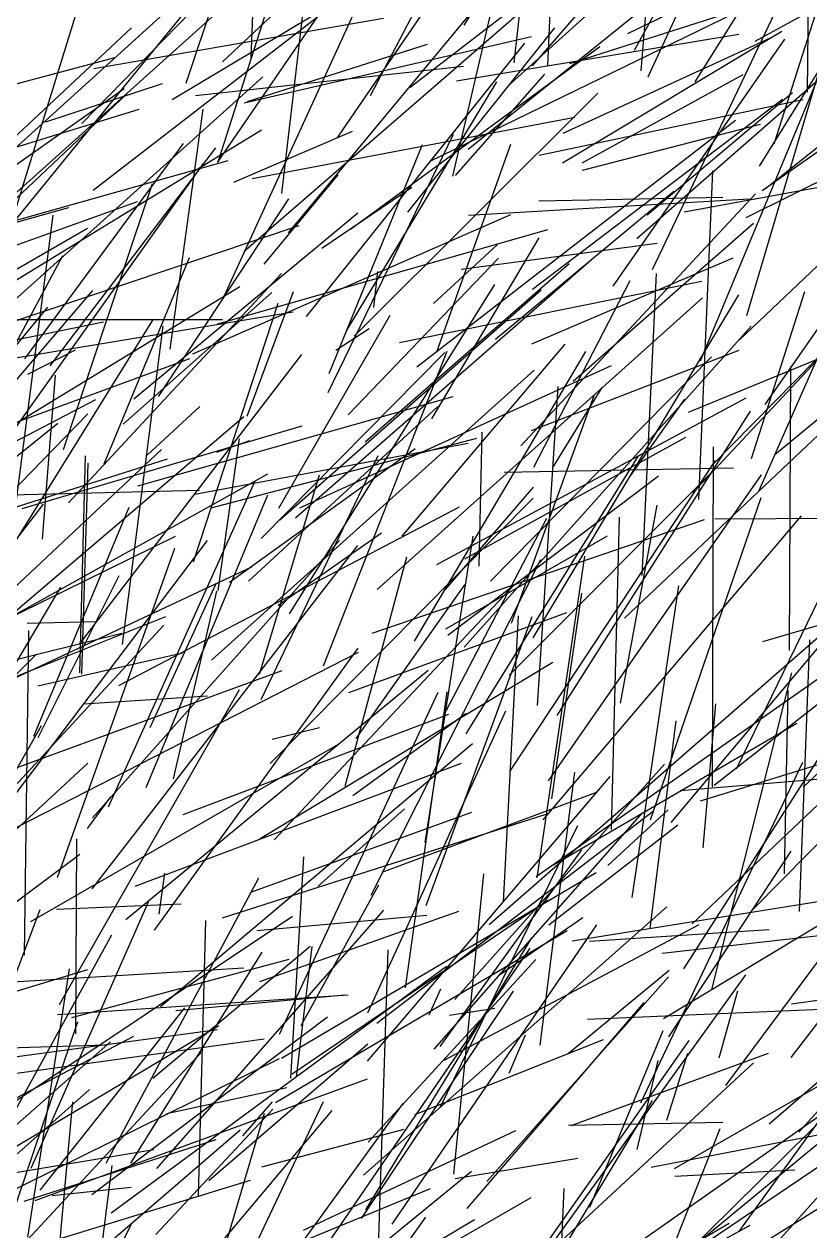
# Model space of a CAD drawing. Header units: metres. Extents: x 0 to 1019, y 0 to 619.
# Drawn here: x 465.7 to 511.2, y 409.9 to 479.7 of the extents above; entities that cross this region are included whole.
import ezdxf

# ---------------------------------------------------------------- set-up
doc = ezdxf.new("R2010")
doc.units = ezdxf.units.M

msp = doc.modelspace()

# ---------------------------------------------------------------- linework, layer by layer
at = {"color": 58}
msp.add_line((495.138, 477.289), (512.088, 496.778), dxfattribs=at)
at = {"color": 45}
for p, q in [((501.43, 476.99), (502.972, 495.975)), ((480.618, 469.889), (482.371, 484.681)), ((469.65, 429.647), (485.035, 449.518)), ((489.818, 417.027), (497.765, 433.319))]:
    msp.add_line(p, q, dxfattribs=at)
at = {"color": 31}
for p, q in [((504.554, 476.35), (516.787, 495.873)), ((496.869, 471.663), (509.564, 479.292)), ((473.256, 427.256), (485.051, 443.586))]:
    msp.add_line(p, q, dxfattribs=at)
at = {"color": 99}
for p, q in [((485.758, 475.566), (495.825, 494.855)), ((476.711, 401.561), (491.777, 410.509))]:
    msp.add_line(p, q, dxfattribs=at)
at = {"color": 183}
msp.add_line((494.081, 477.448), (495.797, 493.329), dxfattribs=at)
at = {"color": 17}
for p, q in [((501.041, 478.183), (509.324, 493.309)), ((469.046, 442.067), (469.415, 454.291)), ((451.787, 428.792), (466.421, 443.226))]:
    msp.add_line(p, q, dxfattribs=at)
at = {"color": 20}
for p, q in [((469.052, 473.952), (487.442, 492.789)), ((508.231, 452.665), (516.51, 471.466))]:
    msp.add_line(p, q, dxfattribs=at)
at = {"color": 66}
msp.add_line((477.201, 477.52), (493.398, 492.778), dxfattribs=at)
at = {"color": 197}
for p, q in [((493.727, 476.119), (511.065, 491.778)), ((476.933, 446.919), (478.171, 455.699)), ((468.695, 421.254), (468.762, 432.549))]:
    msp.add_line(p, q, dxfattribs=at)
at = {"color": 104}
for p, q in [((508.278, 471.47), (520.672, 491.43)), ((464.895, 449.292), (467.392, 468.635)), ((468.642, 396.346), (470.798, 413.63))]:
    msp.add_line(p, q, dxfattribs=at)
at = {"color": 221}
for p, q in [((488.062, 476.042), (506.745, 490.454)), ((477.856, 470.543), (484.711, 473.507)), ((452.738, 440.046), (469.399, 457.144))]:
    msp.add_line(p, q, dxfattribs=at)
at = {"color": 24}
for p, q in [((478.861, 477.751), (479.293, 489.832)), ((484.594, 467.822), (499.038, 478.397)), ((470.752, 410.907), (490.164, 425.169))]:
    msp.add_line(p, q, dxfattribs=at)
at = {"color": 214}
for p, q in [((490.526, 470.903), (494.975, 489.961)), ((468.935, 442.144), (469.256, 454.704)), ((485.362, 413.085), (502.92, 428.608)), ((497.209, 420.123), (503.042, 424.935))]:
    msp.add_line(p, q, dxfattribs=at)
at = {"color": 248}
for p, q in [((476.988, 471.851), (482.286, 488.406)), ((465.881, 445.029), (469.851, 445.117))]:
    msp.add_line(p, q, dxfattribs=at)
at = {"color": 145}
for p, q in [((496.031, 477.274), (496.481, 487.756)), ((484.468, 457.08), (493.174, 466.153)), ((509.73, 430.514), (509.946, 441.145))]:
    msp.add_line(p, q, dxfattribs=at)
at = {"color": 132}
for p, q in [((501.833, 476.649), (507.088, 488.034)), ((487.912, 468.822), (496.439, 479.477)), ((463.779, 444.501), (478.437, 456.992)), ((466.52, 438.4), (471.211, 447.793))]:
    msp.add_line(p, q, dxfattribs=at)
at = {"color": 83}
for p, q in [((476.898, 471.695), (487.624, 487.362)), ((499.719, 433.086), (500.174, 451.159))]:
    msp.add_line(p, q, dxfattribs=at)
at = {"color": 247}
for p, q in [((500.654, 479.15), (517.123, 487.176)), ((460.305, 442.808), (479.809, 453.675)), ((510.135, 422.999), (523.826, 424.918))]:
    msp.add_line(p, q, dxfattribs=at)
at = {"color": 201}
msp.add_line((475.091, 476.271), (478.587, 486.732), dxfattribs=at)
at = {"color": 129}
for p, q in [((511.065, 475.758), (511.168, 486.735)), ((507.549, 462.824), (512.527, 479.661)), ((495.147, 464.357), (509.615, 475.353)), ((495.218, 454.064), (500.799, 464.867)), ((481.441, 406.416), (495.001, 426.207))]:
    msp.add_line(p, q, dxfattribs=at)
at = {"color": 63}
for p, q in [((464.715, 472.079), (480.067, 486.02)), ((495.53, 472.11), (510.809, 475.336)), ((461.963, 443.908), (474.475, 450.07)), ((480.177, 432.483), (494.098, 447.268)), ((508.476, 443.971), (512.866, 445.261))]:
    msp.add_line(p, q, dxfattribs=at)
at = {"color": 19}
for p, q in [((508.018, 478.712), (520.357, 485.456)), ((493.284, 424.711), (498.048, 427.984))]:
    msp.add_line(p, q, dxfattribs=at)
at = {"color": 131}
for p, q in [((491.418, 472.463), (507.171, 485.165)), ((499.49, 431.001), (502.995, 434.23)), ((498.315, 422.101), (516.234, 422.882)), ((473.956, 416.654), (480.923, 418.152))]:
    msp.add_line(p, q, dxfattribs=at)
at = {"color": 160}
msp.add_line((502.083, 465.49), (511.499, 485.242), dxfattribs=at)
at = {"color": 57}
for p, q in [((469.708, 470.078), (488.054, 484.283)), ((466.967, 474.04), (473.712, 476.264)), ((486.122, 421.87), (502.144, 434.173)), ((463.688, 406.947), (475.959, 420.18))]:
    msp.add_line(p, q, dxfattribs=at)
at = {"color": 15}
for p, q in [((483.862, 473.163), (491.542, 484.355)), ((469.749, 477.135), (486.516, 480.042)), ((473.691, 397.979), (487.644, 417.224))]:
    msp.add_line(p, q, dxfattribs=at)
at = {"color": 72}
for p, q in [((474.276, 475.327), (488.292, 483.721)), ((474.347, 436.016), (476.866, 446.885))]:
    msp.add_line(p, q, dxfattribs=at)
at = {"color": 89}
for p, q in [((491.183, 479.64), (493.56, 483.43)), ((457.324, 449.231), (474.008, 454.547))]:
    msp.add_line(p, q, dxfattribs=at)
at = {"color": 90}
for p, q in [((509.12, 472.764), (512.547, 483.467)), ((470.344, 454.256), (475.292, 466.185)), ((468.275, 451.997), (480.607, 465.269)), ((487.99, 401.12), (507.934, 419.578))]:
    msp.add_line(p, q, dxfattribs=at)
at = {"color": 171}
msp.add_line((464.377, 466.255), (469.561, 483.007), dxfattribs=at)
at = {"color": 87}
for p, q in [((481.017, 467.609), (493.977, 483.249)), ((459.175, 425.862), (466.721, 439.102)), ((479.353, 424.288), (490.871, 428.353))]:
    msp.add_line(p, q, dxfattribs=at)
at = {"color": 78}
msp.add_line((508.424, 470.076), (526.694, 482.868), dxfattribs=at)
at = {"color": 246}
for p, q in [((508.632, 470.175), (524.512, 482.88)), ((473.008, 438.986), (476.831, 447.326))]:
    msp.add_line(p, q, dxfattribs=at)
at = {"color": 167}
for p, q in [((497.29, 477.426), (511.773, 482.047)), ((476.93, 462.346), (496.021, 467.816)), ((491.221, 448.752), (504.012, 455.796)), ((467.585, 428.467), (474.802, 428.79))]:
    msp.add_line(p, q, dxfattribs=at)
at = {"color": 211}
for p, q in [((462.774, 465.389), (475.72, 481.27)), ((485.579, 419.668), (499.635, 436.143))]:
    msp.add_line(p, q, dxfattribs=at)
at = {"color": 29}
for p, q in [((478.436, 466.541), (495.355, 481.217)), ((471.398, 443.8), (473.76, 462.234))]:
    msp.add_line(p, q, dxfattribs=at)
at = {"color": 181}
for p, q in [((457.049, 462.593), (476.755, 480.25)), ((472.774, 435.517), (479.821, 452.458))]:
    msp.add_line(p, q, dxfattribs=at)
at = {"color": 40}
msp.add_line((477.295, 463.958), (484.782, 480.266), dxfattribs=at)
at = {"color": 9}
for p, q in [((489.215, 471.767), (506.866, 480.351)), ((503.806, 408.247), (519.404, 418.788))]:
    msp.add_line(p, q, dxfattribs=at)
at = {"color": 115}
for p, q in [((462.825, 470.975), (471.932, 479.477)), ((477.599, 447.407), (488.339, 455.127))]:
    msp.add_line(p, q, dxfattribs=at)
at = {"color": 253}
for p, q in [((504.869, 460.208), (512.86, 479.47)), ((503.924, 468.828), (522.661, 472.27)), ((503.685, 435.338), (519.419, 436.664)), ((499.87, 408.202), (519.748, 422.14))]:
    msp.add_line(p, q, dxfattribs=at)
at = {"color": 74}
for p, q in [((507.115, 461.433), (526.236, 479.529)), ((468.914, 443.817), (481.783, 460.567)), ((471.604, 427.869), (489.095, 442.306))]:
    msp.add_line(p, q, dxfattribs=at)
at = {"color": 220}
for p, q in [((478.452, 475.146), (495.075, 478.977)), ((475.925, 402.334), (483.037, 417.336))]:
    msp.add_line(p, q, dxfattribs=at)
at = {"color": 95}
for p, q in [((478.641, 475.224), (489.063, 478.547)), ((489.158, 422.351), (489.84, 423.855)), ((504.119, 406.449), (519.056, 415.742))]:
    msp.add_line(p, q, dxfattribs=at)
at = {"color": 252}
for p, q in [((482.048, 462.785), (494.694, 478.602)), ((479.378, 432.561), (496.31, 442.763))]:
    msp.add_line(p, q, dxfattribs=at)
at = {"color": 4}
msp.add_line((490.734, 476.421), (507.078, 479.115), dxfattribs=at)
at = {"color": 102}
msp.add_line((496.916, 473.38), (508.918, 478.895), dxfattribs=at)
at = {"color": 10}
for p, q in [((499.808, 464.539), (509.749, 478.832)), ((478.915, 470.753), (497.591, 474.303))]:
    msp.add_line(p, q, dxfattribs=at)
at = {"color": 187}
msp.add_line((453.773, 473.168), (470.954, 477.773), dxfattribs=at)
at = {"color": 226}
msp.add_line((475.633, 475.561), (491.144, 477.258), dxfattribs=at)
at = {"color": 56}
msp.add_line((501.17, 467.289), (512.947, 477.605), dxfattribs=at)
at = {"color": 8}
for p, q in [((462.558, 461.397), (479.524, 476.644)), ((477.348, 401.672), (491.598, 413.307))]:
    msp.add_line(p, q, dxfattribs=at)
at = {"color": 49}
for p, q in [((484.363, 461.947), (493.081, 476.362)), ((495.106, 461.199), (506.756, 466.162)), ((465.731, 425.802), (465.988, 444.606)), ((490.581, 413.13), (492.311, 430.52))]:
    msp.add_line(p, q, dxfattribs=at)
at = {"color": 112}
for p, q in [((490.68, 470.936), (495.851, 476.794)), ((508.607, 457.691), (514.887, 466.71)), ((486.151, 446.977), (504.978, 463.854)), ((492.06, 448.319), (492.227, 456.074))]:
    msp.add_line(p, q, dxfattribs=at)
at = {"color": 98}
for p, q in [((498.022, 471.664), (507.333, 476.778)), ((491.184, 443.633), (507.787, 462.215))]:
    msp.add_line(p, q, dxfattribs=at)
at = {"color": 134}
msp.add_line((458.481, 463.238), (471.633, 475.635), dxfattribs=at)
at = {"color": 239}
for p, q in [((459.529, 467.531), (471.5, 475.977)), ((496.066, 435.895), (508.385, 453.621))]:
    msp.add_line(p, q, dxfattribs=at)
at = {"color": 224}
msp.add_line((484.823, 461.628), (498.921, 475.706), dxfattribs=at)
at = {"color": 216}
msp.add_line((501.783, 468.662), (510.182, 475.749), dxfattribs=at)
at = {"color": 133}
for p, q in [((507.506, 468.513), (520.541, 474.982)), ((491.353, 411.15), (501.601, 423.068))]:
    msp.add_line(p, q, dxfattribs=at)
at = {"color": 73}
msp.add_line((457.312, 470.148), (472.364, 474.768), dxfattribs=at)
at = {"color": 142}
for p, q in [((474.162, 460.88), (476.07, 474.776)), ((485.232, 410.575), (494.029, 423.734))]:
    msp.add_line(p, q, dxfattribs=at)
at = {"color": 44}
for p, q in [((463.097, 463.564), (479.454, 473.57)), ((459.067, 462.597), (477.184, 462.609))]:
    msp.add_line(p, q, dxfattribs=at)
at = {"color": 198}
msp.add_line((488.449, 459.871), (506.883, 474.13), dxfattribs=at)
at = {"color": 228}
msp.add_line((498.035, 471.25), (508.345, 473.906), dxfattribs=at)
at = {"color": 117}
for p, q in [((483.318, 458.382), (490.565, 473.323)), ((479.437, 440.613), (486.212, 454.721)), ((464.721, 424.246), (478.423, 425.07))]:
    msp.add_line(p, q, dxfattribs=at)
at = {"color": 33}
for p, q in [((465.741, 460.333), (474.94, 472.78)), ((473.495, 458.15), (481.039, 469.579)), ((461.321, 415.478), (472.068, 421.129))]:
    msp.add_line(p, q, dxfattribs=at)
at = {"color": 154}
for p, q in [((467.216, 459.911), (476.809, 472.528)), ((507.818, 454.548), (510.905, 464.22))]:
    msp.add_line(p, q, dxfattribs=at)
at = {"color": 218}
for p, q in [((483.364, 459.483), (488.764, 472.728)), ((478.703, 447.449), (489.665, 457.558))]:
    msp.add_line(p, q, dxfattribs=at)
at = {"color": 190}
for p, q in [((489.606, 460.729), (493.893, 472.742)), ((489.408, 463.534), (493.084, 466.929)), ((476.867, 454.922), (478.773, 455.603))]:
    msp.add_line(p, q, dxfattribs=at)
at = {"color": 5}
msp.add_line((457.811, 466.257), (477.514, 471.814), dxfattribs=at)
at = {"color": 84}
for p, q in [((464.617, 455.476), (476.096, 471.632)), ((458.424, 452.444), (478.195, 464.511)), ((480.454, 451.685), (486.89, 462.846)), ((487.595, 450.053), (497.025, 461.169)), ((476.55, 442.89), (495.235, 459.665)), ((510.585, 428.347), (511.184, 444.07))]:
    msp.add_line(p, q, dxfattribs=at)
at = {"color": 170}
for p, q in [((479.613, 465.81), (483.893, 470.973)), ((485.85, 444.452), (505.098, 451.023))]:
    msp.add_line(p, q, dxfattribs=at)
at = {"color": 150}
for p, q in [((504.759, 452.191), (505.576, 471.203)), ((463.444, 403.005), (478.208, 415.693))]:
    msp.add_line(p, q, dxfattribs=at)
at = {"color": 121}
for p, q in [((467.992, 455.08), (473.141, 470.464)), ((506.321, 418.272), (519.117, 435.49))]:
    msp.add_line(p, q, dxfattribs=at)
at = {"color": 205}
for p, q in [((482.952, 466.739), (488.162, 470.256)), ((457.286, 464.064), (472.268, 469.435)), ((502.203, 407.107), (512.163, 415.31))]:
    msp.add_line(p, q, dxfattribs=at)
at = {"color": 165}
for p, q in [((491.428, 468.64), (507.687, 469.581)), ((502.906, 416.252), (504.127, 420.131))]:
    msp.add_line(p, q, dxfattribs=at)
at = {"color": 25}
msp.add_line((492.999, 461.459), (503.313, 470.029), dxfattribs=at)
at = {"color": 91}
msp.add_line((494.466, 455.29), (508.037, 469.882), dxfattribs=at)
at = {"color": 41}
for p, q in [((495.497, 469.474), (506.146, 469.678)), ((467.634, 422.384), (484.461, 423.524))]:
    msp.add_line(p, q, dxfattribs=at)
at = {"color": 229}
msp.add_line((450.206, 464.048), (468.29, 469.081), dxfattribs=at)
at = {"color": 149}
for p, q in [((472.062, 458.005), (485.029, 468.781)), ((494.16, 403.091), (506.514, 410.298))]:
    msp.add_line(p, q, dxfattribs=at)
at = {"color": 135}
for p, q in [((475.476, 460.621), (493.876, 468.684)), ((478.611, 457.001), (481.298, 464.22)), ((487.791, 423.917), (490.2, 441.055))]:
    msp.add_line(p, q, dxfattribs=at)
at = {"color": 70}
for p, q in [((463.925, 462.106), (481.625, 468.042)), ((468.464, 422.197), (481.061, 425.574)), ((493.779, 418.975), (494.728, 421.202))]:
    msp.add_line(p, q, dxfattribs=at)
at = {"color": 21}
for p, q in [((497.501, 459.038), (507.928, 468.184)), ((493.503, 453.766), (506.764, 454.013)), ((481.139, 418.701), (481.894, 431.495))]:
    msp.add_line(p, q, dxfattribs=at)
at = {"color": 111}
for p, q in [((453.849, 458.936), (469.372, 467.889)), ((479.95, 436.902), (495.176, 452.264))]:
    msp.add_line(p, q, dxfattribs=at)
at = {"color": 47}
msp.add_line((489.305, 456.856), (495.532, 467.321), dxfattribs=at)
at = {"color": 59}
for p, q in [((491.007, 465.511), (502.351, 467.028)), ((505.487, 454.112), (517.235, 466.059))]:
    msp.add_line(p, q, dxfattribs=at)
at = {"color": 122}
msp.add_line((504.412, 452.574), (517.87, 466.919), dxfattribs=at)
at = {"color": 16}
for p, q in [((459.36, 450.274), (467.953, 466.298)), ((505.686, 451.069), (517.241, 451.126)), ((496.084, 427.558), (503.546, 433.355))]:
    msp.add_line(p, q, dxfattribs=at)
at = {"color": 27}
msp.add_line((481.427, 451.124), (498.549, 466.08), dxfattribs=at)
at = {"color": 79}
for p, q in [((485.457, 455.514), (497.258, 465.838)), ((465.589, 451.663), (481.809, 456.446))]:
    msp.add_line(p, q, dxfattribs=at)
at = {"color": 196}
for p, q in [((485.959, 463.29), (486.182, 465.372)), ((471.194, 441.414), (490.914, 451.763))]:
    msp.add_line(p, q, dxfattribs=at)
at = {"color": 172}
for p, q in [((501.483, 447.786), (502.321, 465.265)), ((503.159, 433.492), (519.936, 453.459)), ((495.404, 430.288), (498.176, 448.906))]:
    msp.add_line(p, q, dxfattribs=at)
at = {"color": 69}
for p, q in [((481.071, 445.576), (492.951, 464.631)), ((462.718, 458.031), (467.073, 463.323))]:
    msp.add_line(p, q, dxfattribs=at)
at = {"color": 144}
for p, q in [((487.433, 461.272), (504.943, 464.816)), ((486.434, 430.607), (498.8, 435.219))]:
    msp.add_line(p, q, dxfattribs=at)
at = {"color": 116}
msp.add_line((462.225, 455.558), (469.692, 464.277), dxfattribs=at)
at = {"color": 153}
for p, q in [((471.441, 456.539), (480.04, 464.169)), ((469.172, 440.35), (476.317, 440.821))]:
    msp.add_line(p, q, dxfattribs=at)
at = {"color": 166}
msp.add_line((480.519, 451.007), (495.634, 464.32), dxfattribs=at)
at = {"color": 178}
for p, q in [((495.184, 444.172), (507.075, 464.021)), ((480.49, 421.244), (489.685, 441.026)), ((485.602, 422.478), (493.595, 439.946))]:
    msp.add_line(p, q, dxfattribs=at)
at = {"color": 158}
for p, q in [((475.507, 448.576), (480.415, 463.544)), ((463.183, 445.243), (473.661, 455.076)), ((490.24, 444.341), (502.437, 453.546))]:
    msp.add_line(p, q, dxfattribs=at)
at = {"color": 67}
for p, q in [((458.397, 460.052), (470.295, 462.458)), ((502.001, 413.546), (520.757, 417.169))]:
    msp.add_line(p, q, dxfattribs=at)
at = {"color": 46}
msp.add_line((461.842, 459.824), (481.292, 463.048), dxfattribs=at)
at = {"color": 71}
for p, q in [((462.704, 445.74), (473.153, 462.567)), ((466.778, 449.893), (467.535, 459.371))]:
    msp.add_line(p, q, dxfattribs=at)
at = {"color": 22}
msp.add_line((504.17, 457.247), (517.737, 462.82), dxfattribs=at)
at = {"color": 68}
msp.add_line((509.167, 454.783), (518.867, 462.806), dxfattribs=at)
at = {"color": 238}
for p, q in [((483.76, 460.818), (485.683, 462.088)), ((476.43, 408.349), (483.533, 416.82))]:
    msp.add_line(p, q, dxfattribs=at)
at = {"color": 175}
msp.add_line((458.148, 454.035), (475.295, 460.354), dxfattribs=at)
at = {"color": 80}
msp.add_line((465.921, 459.443), (468.68, 460.845), dxfattribs=at)
at = {"color": 85}
msp.add_line((479.431, 449.923), (490.072, 460.699), dxfattribs=at)
at = {"color": 189}
for p, q in [((483.034, 442.552), (490.202, 460.777)), ((490.145, 439.949), (495.963, 451.104))]:
    msp.add_line(p, q, dxfattribs=at)
at = {"color": 209}
for p, q in [((488.312, 443.994), (498.219, 460.741)), ((466.51, 441.397), (474.877, 443.313))]:
    msp.add_line(p, q, dxfattribs=at)
at = {"color": 162}
msp.add_line((492.702, 447.461), (505.509, 460.436), dxfattribs=at)
at = {"color": 254}
for p, q in [((495.084, 456.184), (507.098, 460.829)), ((487.013, 410.241), (498.869, 427.564))]:
    msp.add_line(p, q, dxfattribs=at)
at = {"color": 237}
for p, q in [((481.678, 451.71), (499.715, 459.931)), ((488.981, 428.69), (495.123, 445.42))]:
    msp.add_line(p, q, dxfattribs=at)
at = {"color": 199}
for p, q in [((510.023, 443.442), (510.098, 459.89)), ((463.236, 412.901), (473.215, 414.554))]:
    msp.add_line(p, q, dxfattribs=at)
at = {"color": 250}
for p, q in [((493.919, 445.026), (498.703, 458.199)), ((501.413, 417.267), (510.784, 436.984)), ((453.368, 420.046), (468.931, 431.655))]:
    msp.add_line(p, q, dxfattribs=at)
at = {"color": 107}
for p, q in [((495.432, 440.259), (496.628, 458.721)), ((505.559, 435.554), (505.617, 455.227))]:
    msp.add_line(p, q, dxfattribs=at)
at = {"color": 110}
for p, q in [((496.36, 454.098), (499.176, 458.673)), ((510.809, 435.525), (519.275, 443.542))]:
    msp.add_line(p, q, dxfattribs=at)
at = {"color": 206}
for p, q in [((451.993, 448.692), (469.851, 457.964)), ((470.593, 434.396), (479.083, 453.257)), ((474.482, 422.617), (484.282, 423.519)), ((479.477, 413.553), (487.7, 415.737))]:
    msp.add_line(p, q, dxfattribs=at)
at = {"color": 92}
msp.add_line((472.283, 452.97), (490.552, 458.149), dxfattribs=at)
at = {"color": 43}
msp.add_line((472.827, 454.746), (475.889, 457.557), dxfattribs=at)
at = {"color": 65}
for p, q in [((489.601, 448.423), (507.503, 458.06)), ((510.113, 419.887), (524.645, 438.809)), ((469.372, 433.148), (470.727, 434.979))]:
    msp.add_line(p, q, dxfattribs=at)
at = {"color": 60}
msp.add_line((500.472, 445.307), (513.721, 457.853), dxfattribs=at)
at = {"color": 118}
for p, q in [((500.722, 453.409), (503.957, 457.984)), ((503.03, 421.089), (510.106, 431.837)), ((476.395, 412.766), (485.614, 420.674))]:
    msp.add_line(p, q, dxfattribs=at)
at = {"color": 219}
for p, q in [((496.556, 439.675), (507.763, 457.304)), ((474.92, 433.952), (490.302, 439.755))]:
    msp.add_line(p, q, dxfattribs=at)
at = {"color": 3}
for p, q in [((454.326, 445.96), (467.663, 456.599)), ((502.715, 422.142), (514.675, 429.35)), ((469.635, 411.967), (483.28, 422.234))]:
    msp.add_line(p, q, dxfattribs=at)
at = {"color": 35}
for p, q in [((475.592, 452.491), (491.412, 455.451)), ((471.879, 413.774), (479.491, 425.975))]:
    msp.add_line(p, q, dxfattribs=at)
at = {"color": 86}
for p, q in [((476.536, 451.694), (491.909, 455.725)), ((501.949, 427.354), (503.461, 439.371)), ((498.458, 411.228), (502.71, 421.441))]:
    msp.add_line(p, q, dxfattribs=at)
at = {"color": 82}
for p, q in [((491.298, 438.618), (501.278, 454.712)), ((463.068, 405.047), (468.828, 421.978))]:
    msp.add_line(p, q, dxfattribs=at)
at = {"color": 241}
for p, q in [((493.784, 442.014), (506.062, 454.302)), ((493.463, 428.894), (494.33, 445.454)), ((508.842, 416.055), (526.692, 431.501))]:
    msp.add_line(p, q, dxfattribs=at)
at = {"color": 203}
msp.add_line((493.827, 436.434), (505.74, 454.448), dxfattribs=at)
at = {"color": 180}
for p, q in [((479.328, 442.08), (482.813, 453.613)), ((459.394, 442.331), (466.832, 451.909)), ((459.779, 433.461), (467.829, 447.113)), ((462.004, 416.201), (466.641, 428.456)), ((505.946, 419.859), (507.015, 423.747))]:
    msp.add_line(p, q, dxfattribs=at)
at = {"color": 14}
msp.add_line((457.133, 452.266), (475.859, 452.729), dxfattribs=at)
at = {"color": 177}
msp.add_line((490.095, 446.973), (495.198, 452.891), dxfattribs=at)
at = {"color": 222}
for p, q in [((501.976, 433.636), (508.377, 452.294)), ((480.268, 417.281), (497.15, 427.233)), ((465.919, 409.484), (468.338, 425.023)), ((495.348, 408.263), (504.21, 420.864))]:
    msp.add_line(p, q, dxfattribs=at)
at = {"color": 235}
for p, q in [((466.265, 438.494), (471.79, 451.735)), ((484.298, 435.583), (487.854, 448.865)), ((497.384, 415.958), (508.806, 420.131))]:
    msp.add_line(p, q, dxfattribs=at)
at = {"color": 207}
for p, q in [((495.747, 433.636), (510.715, 451.245)), ((490.119, 444.69), (499.484, 450.089))]:
    msp.add_line(p, q, dxfattribs=at)
at = {"color": 194}
for p, q in [((500.238, 440.395), (502.349, 451.853)), ((496.81, 395.326), (514.579, 415.067))]:
    msp.add_line(p, q, dxfattribs=at)
at = {"color": 161}
msp.add_line((506.943, 436.587), (514.312, 451.759), dxfattribs=at)
at = {"color": 163}
for p, q in [((464.225, 433.864), (476.326, 449.814)), ((496.349, 431.031), (510.445, 439.23))]:
    msp.add_line(p, q, dxfattribs=at)
at = {"color": 233}
msp.add_line((469.673, 433.764), (483.973, 449.804), dxfattribs=at)
at = {"color": 255}
for p, q in [((480.416, 446.061), (486.4, 450.246)), ((504.862, 434.735), (523.711, 440.551))]:
    msp.add_line(p, q, dxfattribs=at)
at = {"color": 101}
msp.add_line((488.92, 432.337), (491.696, 450.06), dxfattribs=at)
at = {"color": 139}
msp.add_line((467.641, 430.311), (474.428, 449.361), dxfattribs=at)
at = {"color": 184}
for p, q in [((485.794, 429.279), (495.622, 448.709)), ((451.197, 403.606), (470.71, 420.798))]:
    msp.add_line(p, q, dxfattribs=at)
at = {"color": 242}
for p, q in [((459.001, 438.965), (478.895, 448.293)), ((467.341, 411.894), (471.909, 412.384))]:
    msp.add_line(p, q, dxfattribs=at)
at = {"color": 1}
msp.add_line((484.921, 438.358), (491.223, 447.244), dxfattribs=at)
at = {"color": 23}
for p, q in [((500.908, 429.14), (503.606, 447.196)), ((474.428, 399.099), (479.616, 416.66))]:
    msp.add_line(p, q, dxfattribs=at)
at = {"color": 182}
for p, q in [((496.265, 434.867), (498.001, 446.772)), ((503.356, 413.456), (520.492, 423.297))]:
    msp.add_line(p, q, dxfattribs=at)
at = {"color": 176}
msp.add_line((484.506, 441.014), (497.13, 445.639), dxfattribs=at)
at = {"color": 137}
msp.add_line((458.209, 428.086), (473.799, 444.906), dxfattribs=at)
at = {"color": 251}
msp.add_line((461.09, 440.291), (473.916, 445.411), dxfattribs=at)
at = {"color": 88}
msp.add_line((504.385, 427.633), (522.79, 445.083), dxfattribs=at)
at = {"color": 126}
for p, q in [((454.106, 440.15), (471.357, 444.449)), ((498.443, 426.629), (508.837, 427.295))]:
    msp.add_line(p, q, dxfattribs=at)
at = {"color": 64}
for p, q in [((492.624, 427.582), (511.849, 444.376)), ((475.799, 411.871), (476.219, 427.808))]:
    msp.add_line(p, q, dxfattribs=at)
at = {"color": 93}
msp.add_line((503.891, 425.023), (516.061, 443.994), dxfattribs=at)
at = {"color": 156}
msp.add_line((465.323, 433.239), (485.067, 443.341), dxfattribs=at)
at = {"color": 32}
msp.add_line((495.358, 430.372), (513.448, 443.068), dxfattribs=at)
at = {"color": 48}
msp.add_line((465.242, 436.658), (480.654, 442.28), dxfattribs=at)
at = {"color": 217}
msp.add_line((505.51, 423.832), (510.156, 442.149), dxfattribs=at)
at = {"color": 210}
msp.add_line((467.766, 422.961), (478.17, 441.19), dxfattribs=at)
at = {"color": 225}
for p, q in [((507.916, 428.477), (520.576, 441.301)), ((472.142, 429.804), (491.028, 436.927))]:
    msp.add_line(p, q, dxfattribs=at)
at = {"color": 51}
for p, q in [((505.015, 432.015), (505.752, 440.366)), ((485.623, 414.993), (495.339, 425.552))]:
    msp.add_line(p, q, dxfattribs=at)
at = {"color": 188}
for p, q in [((505.659, 435.656), (512.059, 440.671)), ((495.582, 420.605), (497.592, 436.396)), ((461.654, 410.394), (470.781, 426.99))]:
    msp.add_line(p, q, dxfattribs=at)
at = {"color": 94}
msp.add_line((484.734, 435.052), (491.302, 439.808), dxfattribs=at)
at = {"color": 123}
for p, q in [((480.067, 438.31), (482.813, 438.99)), ((489.445, 420.366), (501.511, 434.045))]:
    msp.add_line(p, q, dxfattribs=at)
at = {"color": 168}
msp.add_line((466.106, 427.766), (483.906, 438.026), dxfattribs=at)
at = {"color": 243}
msp.add_line((473.597, 422.832), (491.665, 438.057), dxfattribs=at)
at = {"color": 245}
for p, q in [((456.416, 424.915), (469.391, 436.914)), ((466.714, 397.59), (468.534, 417.32)), ((497.216, 415.97), (506.164, 416.144)), ((497.165, 404.431), (507.746, 410.18))]:
    msp.add_line(p, q, dxfattribs=at)
at = {"color": 164}
msp.add_line((490.642, 423.254), (502.777, 436.868), dxfattribs=at)
at = {"color": 55}
msp.add_line((477.193, 427.968), (495.983, 433.989), dxfattribs=at)
at = {"color": 186}
msp.add_line((478.841, 429.452), (491.633, 434.078), dxfattribs=at)
at = {"color": 39}
for p, q in [((482.736, 429.799), (487.732, 434.289)), ((466.11, 413.477), (472.903, 428.894))]:
    msp.add_line(p, q, dxfattribs=at)
at = {"color": 62}
msp.add_line((489.797, 420.534), (497.985, 431.91), dxfattribs=at)
at = {"color": 38}
for p, q in [((470.456, 413.775), (479.303, 430.295)), ((473.343, 409.64), (480.114, 416.894))]:
    msp.add_line(p, q, dxfattribs=at)
at = {"color": 124}
msp.add_line((473.524, 428.187), (473.858, 430.561), dxfattribs=at)
at = {"color": 30}
msp.add_line((480.599, 419.841), (498.817, 430.603), dxfattribs=at)
at = {"color": 96}
msp.add_line((481.747, 421.746), (486.235, 429.88), dxfattribs=at)
at = {"color": 120}
for p, q in [((497.43, 426.637), (517.321, 429.826)), ((479.175, 427.232), (489.025, 428.126)), ((486.141, 406.547), (486.786, 426.122))]:
    msp.add_line(p, q, dxfattribs=at)
at = {"color": 13}
msp.add_line((481.228, 418.937), (496.056, 429.022), dxfattribs=at)
at = {"color": 240}
for p, q in [((473.397, 413.457), (486.535, 428.417)), ((496.224, 396.454), (496.978, 412.298))]:
    msp.add_line(p, q, dxfattribs=at)
at = {"color": 208}
msp.add_line((502.636, 425.924), (522.17, 428.14), dxfattribs=at)
at = {"color": 6}
msp.add_line((464.159, 416.678), (481.251, 428.068), dxfattribs=at)
at = {"color": 191}
for p, q in [((490.031, 419.735), (504.784, 427.595)), ((510.564, 415.558), (521.017, 427.266))]:
    msp.add_line(p, q, dxfattribs=at)
at = {"color": 232}
for p, q in [((485.483, 411.067), (495.09, 426.805)), ((473.165, 418.685), (482.276, 426.329)), ((461.446, 410.866), (469.503, 418.038))]:
    msp.add_line(p, q, dxfattribs=at)
at = {"color": 143}
msp.add_line((481.472, 418.774), (482.381, 426.305), dxfattribs=at)
at = {"color": 37}
msp.add_line((460.84, 422.389), (469.398, 424.983), dxfattribs=at)
at = {"color": 52}
msp.add_line((495.856, 408.502), (507.481, 424.672), dxfattribs=at)
at = {"color": 54}
msp.add_line((492.494, 412.702), (503.015, 424.565), dxfattribs=at)
at = {"color": 148}
msp.add_line((466.635, 412.209), (475.012, 422.759), dxfattribs=at)
at = {"color": 173}
for p, q in [((490.325, 422.343), (492.956, 422.751)), ((477.95, 401.964), (495.064, 411.783))]:
    msp.add_line(p, q, dxfattribs=at)
at = {"color": 53}
for p, q in [((462.558, 413.148), (476.974, 421.736)), ((478.372, 415.345), (480.088, 417.33))]:
    msp.add_line(p, q, dxfattribs=at)
at = {"color": 105}
msp.add_line((464.722, 419.863), (476.906, 421.513), dxfattribs=at)
at = {"color": 185}
msp.add_line((452.121, 420.067), (470.425, 420.62), dxfattribs=at)
at = {"color": 76}
for p, q in [((462.67, 418.622), (479.602, 420.964)), ((463.374, 411.375), (480.492, 419.824))]:
    msp.add_line(p, q, dxfattribs=at)
at = {"color": 34}
for p, q in [((488.329, 416.597), (499.242, 420.933)), ((465.782, 408.795), (478.819, 412.785))]:
    msp.add_line(p, q, dxfattribs=at)
at = {"color": 127}
msp.add_line((501.189, 414.569), (502.413, 419.717), dxfattribs=at)
at = {"color": 50}
msp.add_line((466.345, 411.609), (485.585, 418.647), dxfattribs=at)
at = {"color": 155}
msp.add_line((507.086, 409.807), (513.701, 418.945), dxfattribs=at)
at = {"color": 249}
msp.add_line((501.509, 406.07), (513.845, 418.227), dxfattribs=at)
at = {"color": 230}
for p, q in [((493.68, 403.469), (502.089, 417.397)), ((476.736, 393.566), (488.961, 410.637))]:
    msp.add_line(p, q, dxfattribs=at)
at = {"color": 227}
msp.add_line((481.873, 409.885), (494.182, 415.656), dxfattribs=at)
at = {"color": 204}
msp.add_line((503.074, 408.366), (505.992, 415.778), dxfattribs=at)
at = {"color": 212}
msp.add_line((465.715, 411.568), (476.832, 415.138), dxfattribs=at)
at = {"color": 192}
msp.add_line((490.652, 412.878), (497.771, 414.068), dxfattribs=at)
at = {"color": 12}
msp.add_line((503.381, 413.022), (510.328, 413.378), dxfattribs=at)
at = {"color": 151}
msp.add_line((469.651, 404.234), (489.232, 412.313), dxfattribs=at)
at = {"color": 7}
msp.add_line((463.363, 392.883), (471.908, 410.218), dxfattribs=at)

doc.saveas('drawing.dxf')
